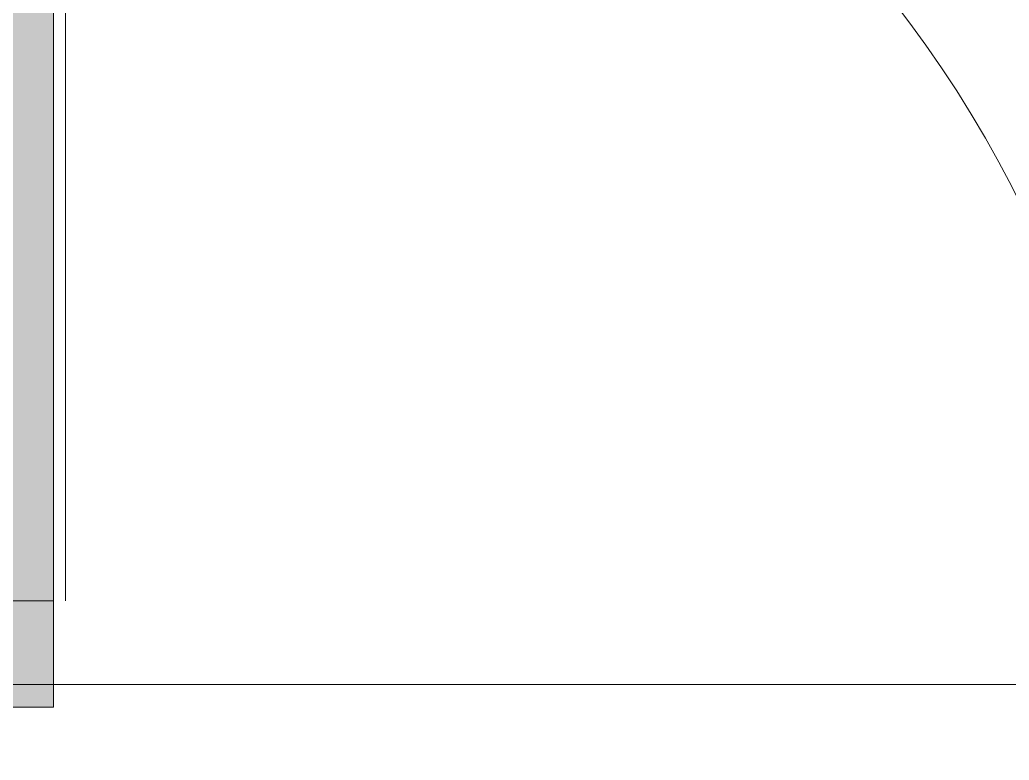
# Model space of a CAD drawing. Header units: millimetres. Extents: x -249154 to 415037, y -45458 to 354837.
# Drawn here: x 12999 to 13744, y 87049 to 87606 of the extents above; entities that cross this region are included whole.
import ezdxf

# ---------------------------------------------------------------- set-up
doc = ezdxf.new("R2010")
doc.units = ezdxf.units.MM
doc.layers.add('A-DETL-GENF', color=7, linetype='Continuous', lineweight=9)
doc.layers.add('A-FLOR', color=7, linetype='Continuous', lineweight=9)
doc.layers.add('A-DOOR-1', color=7, linetype='Continuous', lineweight=5, true_color=0xc0c0c0)
doc.layers.add('A-FLOR-PATT-1', color=7, linetype='Continuous', lineweight=9, true_color=0xeef6ff, transparency=0.5)

# ---------------------------------------------------------------- blocks, each defined once
blk = doc.blocks.new('Дверь_Витражная_остекление_ - ВВ-6 остекление-32633143-Объем проектирования 1 этажа')
at = {"layer": 'A-DETL-GENF'}
for p, q in [((-630, 880), (-585, 880)), ((-630, 880), (-630, 20)), ((-585, 880), (-630, 880)), ((-630, 880), (-630, 20)), ((-585, 880), (-585, 20)), ((-585, 20), (-585, 880)), ((-630, 800), (-585, 800)), ((-620, 800), (-620, 100)), ((-576, 800), (-576, 100)), ((680, 420), (635, 420)), ((635, 420), (635, 20)), ((680, 420), (635, 420)), ((635, 420), (635, 20)), ((680, 420), (680, 20)), ((680, 20), (680, 420)), ((626, 340), (626, 100)), ((680, 340), (635, 340)), ((670, 340), (670, 100)), ((-630, 100), (-585, 100)), ((680, 100), (635, 100)), ((-585, 20), (-630, 20)), ((-630, 20), (-585, 20))]:
    blk.add_line(p, q, dxfattribs=at)
at = {"layer": 'A-DOOR-1'}
for p, q in [((-630, 880), (-630, 20)), ((630, 420), (630, 20)), ((-630, 20), (-680, 20)), ((-680, 20), (-680, -20)), ((-630, -20), (-630, 20)), ((680, 20), (630, 20)), ((630, 20), (630, -20)), ((680, -20), (680, 20)), ((-680, -20), (-630, -20)), ((630, -20), (680, -20))]:
    blk.add_line(p, q, dxfattribs=at)
for centre, radius, start, end in [((-630, 20), 860, 360, 90), ((630, 20), 400, 90, 180)]:
    blk.add_arc(centre, radius, start, end, dxfattribs=at)
blk = doc.blocks.new('1floor')
at = {"layer": 'A-FLOR-PATT-1'}
h = blk.add_hatch(color=256, dxfattribs=at)
h.paths.add_polyline_path([(12915, 7920), (12960, 7920), (12960, 8763), (12915, 8763), (12915, 8413.33)])
h.paths.add_polyline_path([(14180, 7920), (14225, 7920), (14225, 8303), (14180, 8303), (14180, 7942.59)])
h.paths.add_polyline_path([(6365, 7920), (6365, 8813), (6320, 8813), (6320, 7920)])
h.paths.add_polyline_path([(4545, 7920), (4590, 7920), (4590, 8793), (4545, 8793), (4545, 7972.04)])
h.paths.add_polyline_path([(20060.26, 9050), (20060.26, 9085), (19203.24, 9085), (19202.85, 9081.29), (20053.26, 9081.29), (20053.26, 9050)])
h.paths.add_polyline_path([(20053.26, 10815), (20060.26, 10815), (20060.26, 10850), (20053.26, 10850)])
h = blk.add_hatch(color=256, dxfattribs=at)
h.paths.add_polyline_path([(4590, 7893), (4590, 7920), (4545, 7920), (4545, 7900), (4555, 7900), (4555, 7893)])
h.paths.add_polyline_path([(14180, 7903), (14225, 7903), (14225, 7920), (14180, 7920)])
h.paths.add_polyline_path([(12915, 7903), (12960, 7903), (12960, 7920), (12915, 7920)])
at = {"layer": 'A-FLOR'}
blk.add_line((15740, 7920), (2993.22, 7920), dxfattribs=at)
at = {"layer": 'A-DOOR-1'}
blk.add_blockref('Дверь_Витражная_остекление_ - ВВ-6 остекление-32633143-Объем проектирования 1 этажа', (13545, 7883), dxfattribs=at)

msp = doc.modelspace()

# ---------------------------------------------------------------- block references
msp.add_blockref('1floor', (64.7, 79186.05))

doc.saveas('drawing.dxf')
